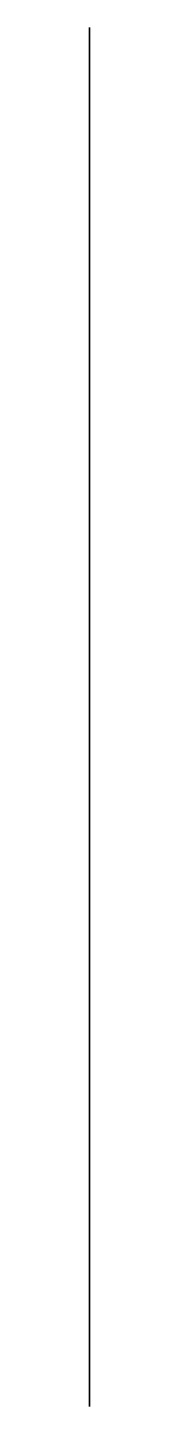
# Model space of a CAD drawing. Header units: inches. Extents: x 0 to 0, y 0 to 100.
import ezdxf

# ---------------------------------------------------------------- set-up
doc = ezdxf.new("R2010")
doc.units = ezdxf.units.IN
doc.header["$MEASUREMENT"] = 0

msp = doc.modelspace()

# ---------------------------------------------------------------- linework, layer by layer
at = {"extrusion": (1, 0, 2e-16)}
msp.add_lwpolyline([(0, 0), (0, -100), (100, -100), (100, 0)], close=True, dxfattribs=at)

doc.saveas('drawing.dxf')
